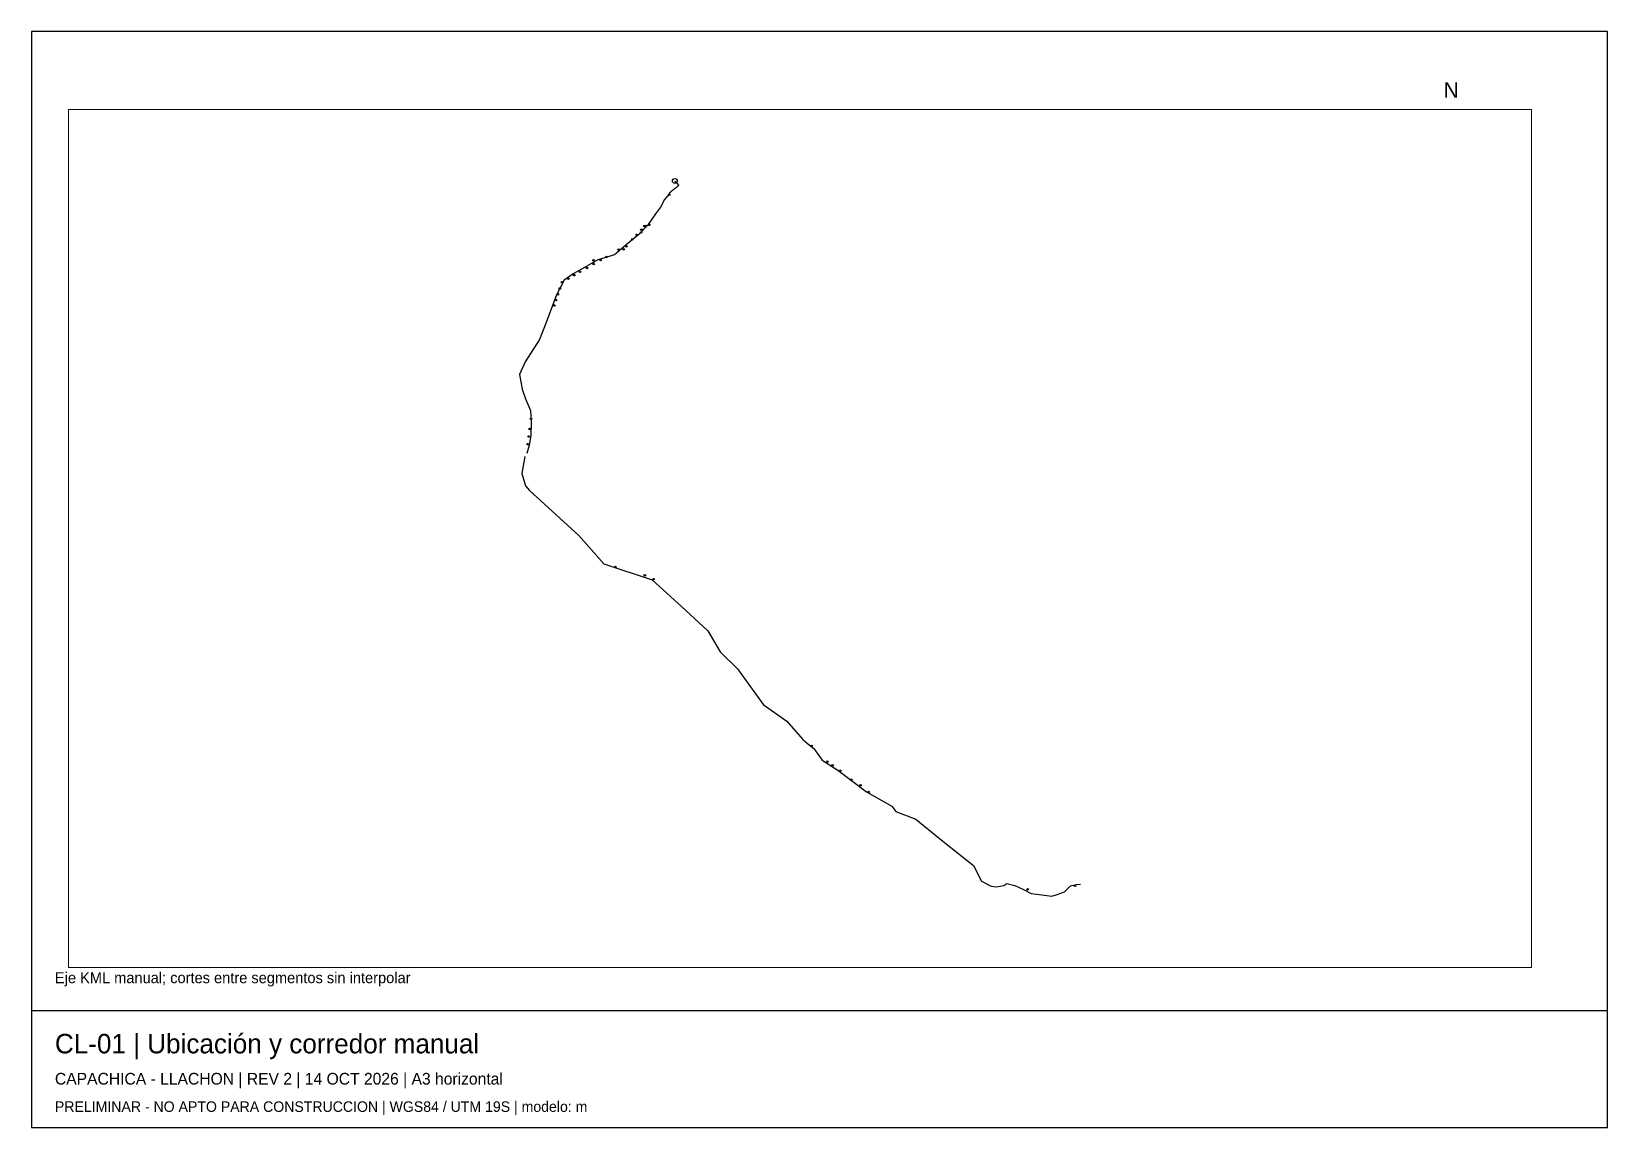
# Paper-space layout 'CL-01_A3' of a CAD drawing. Header units: metres, sheet in millimetres. Extents: x 8 to 412, y 8 to 289.
# The model-space entities are those that its viewports show. They can reach past a viewport. Long polylines and large blocks are cut down to what shows.
import ezdxf

# ---------------------------------------------------------------- set-up
doc = ezdxf.new("R2010")
doc.units = ezdxf.units.M
for name, color, linetype in [('KML_MANUAL', 5, 'Continuous'), ('MARCO', 7, 'Continuous'), ('PENDIENTE', 2, 'Continuous'), ('PUNTOS_GIS_POR_VERIFICAR', 1, 'Continuous'), ('ROTULO', 7, 'Continuous')]:
    doc.layers.add(name, color=color, linetype=linetype)

msp = doc.modelspace()

# ---------------------------------------------------------------- linework, layer by layer
at = {"layer": 'KML_MANUAL'}
for points in [[(410791, 8270307), (410734, 8270238), (410685, 8270141), (410618, 8270059), (410517, 8269908), (410407, 8269794), (410249, 8269663), (410097, 8269536), (409885, 8269475), (409748, 8269392), (409573, 8269295), (409458, 8269216), (409364, 8269029), (409230, 8268677), (409148, 8268463), (408965, 8268176), (408891, 8268015), (408925, 8267829), (408967, 8267706), (409031, 8267559), (409039, 8267407), (409036, 8267243), (409015, 8267119), (408985, 8267012)], [(410865, 8270474), (410866, 8270474), (410867, 8270472), (410868, 8270471), (410870, 8270470), (410871, 8270469), (410872, 8270468), (410873, 8270467), (410874, 8270466), (410875, 8270465), (410876, 8270464), (410877, 8270462), (410878, 8270461), (410879, 8270460), (410880, 8270460), (410881, 8270459), (410882, 8270458), (410883, 8270457), (410883, 8270457), (410884, 8270456), (410885, 8270455), (410886, 8270454), (410887, 8270453), (410888, 8270452), (410889, 8270451), (410890, 8270450), (410891, 8270449), (410892, 8270448), (410892, 8270447), (410893, 8270446), (410894, 8270445), (410895, 8270444), (410895, 8270443), (410897, 8270442), (410898, 8270441), (410898, 8270440), (410899, 8270439), (410900, 8270438), (410901, 8270436), (410902, 8270435), (410903, 8270435), (410903, 8270433), (410904, 8270433), (410905, 8270432), (410906, 8270431), (410907, 8270430), (410908, 8270429), (410909, 8270428), (410909, 8270427), (410910, 8270426), (410911, 8270425), (410912, 8270424), (410913, 8270424), (410911, 8270419), (410909, 8270416), (410907, 8270415), (410906, 8270414), (410904, 8270413), (410902, 8270410), (410901, 8270409), (410899, 8270407), (410897, 8270404), (410895, 8270402), (410894, 8270400), (410892, 8270398), (410890, 8270397), (410889, 8270396), (410888, 8270394), (410886, 8270392), (410884, 8270391), (410883, 8270390), (410881, 8270388), (410878, 8270386), (410874, 8270384), (410869, 8270380), (410867, 8270379), (410864, 8270377), (410862, 8270375), (410861, 8270373), (410858, 8270371), (410855, 8270369), (410854, 8270367), (410850, 8270365), (410849, 8270363), (410845, 8270360), (410844, 8270359), (410842, 8270358), (410840, 8270357), (410839, 8270356), (410835, 8270354), (410833, 8270352), (410831, 8270351), (410829, 8270349), (410827, 8270348), (410824, 8270347), (410822, 8270345), (410819, 8270342), (410816, 8270340), (410814, 8270339), (410813, 8270338), (410811, 8270336), (410809, 8270334), (410808, 8270332), (410806, 8270330), (410805, 8270328), (410802, 8270326), (410799, 8270323), (410797, 8270322), (410796, 8270320), (410794, 8270318), (410793, 8270317), (410792, 8270314), (410791, 8270312), (410790, 8270311), (410788, 8270309), (410787, 8270307), (410786, 8270305), (410785, 8270304), (410783, 8270302), (410782, 8270301), (410780, 8270300), (410779, 8270300)], [(408958, 8266977), (408923, 8266761), (408969, 8266601), (409019, 8266542), (409644, 8265973), (409965, 8265611), (410576, 8265410), (410950, 8265069), (411282, 8264760), (411439, 8264495), (411662, 8264276), (411992, 8263820)], [(411987, 8263825), (412287, 8263614), (412490, 8263382), (412548, 8263328), (412631, 8263265), (412736, 8263119), (412933, 8262991), (413300, 8262715), (413619, 8262532), (413671, 8262466), (413925, 8262370), (414225, 8262124), (414656, 8261778), (414760, 8261579), (414882, 8261518), (414949, 8261511), (415044, 8261525), (415082, 8261553), (415185, 8261526), (415292, 8261476), (415391, 8261425), (415492, 8261410), (415651, 8261392), (415719, 8261411), (415812, 8261445), (415862, 8261493), (415890, 8261520), (415960, 8261537), (416018, 8261543)]]:
    msp.add_lwpolyline(points, dxfattribs=at)
at = {"layer": 'PENDIENTE'}
msp.add_circle((410865, 8270475), 30, dxfattribs=at)
at = {"layer": 'PUNTOS_GIS_POR_VERIFICAR'}
for centre in [(410793, 8270300), (410480, 8269901), (410500, 8269903), (410541, 8269918), (410325, 8269734), (410379, 8269791), (410436, 8269820), (410441, 8269857), (409923, 8269470), (409994, 8269508), (410153, 8269603), (410214, 8269607), (410248, 8269646), (409586, 8269278), (409661, 8269321), (409749, 8269370), (409832, 8269466), (409835, 8269419), (409405, 8269109), (409433, 8269190), (409512, 8269235), (409335, 8268893), (409357, 8268962), (409382, 8269035), (409022, 8267325), (409039, 8267454), (408997, 8267132), (409010, 8267229), (410108, 8265571), (410484, 8265465), (410597, 8265417), (412604, 8263299), (412801, 8263100), (412868, 8263052), (412964, 8262982), (413105, 8262868), (413223, 8262798), (413328, 8262713), (415345, 8261476), (415946, 8261522)]:
    msp.add_circle(centre, 10, dxfattribs=at)

psp = doc.layouts.new('CL-01_A3')

# ---------------------------------------------------------------- linework, layer by layer
at = {"layer": 'MARCO'}
psp.add_line((8, 38), (412, 38), dxfattribs=at)
psp.add_lwpolyline([(8, 8), (412, 8), (412, 289), (8, 289), (8, 8)], dxfattribs=at)

# ---------------------------------------------------------------- texts
at = {"layer": 'PENDIENTE'}
psp.add_text('Eje KML manual; cortes entre segmentos sin interpolar', height=2.8, dxfattribs=at).set_placement((14, 45))
at = {"layer": 'ROTULO'}
for s, height, p in [('N ', 4, (370, 272)), ('CL-01 | Ubicación y corredor manual', 5, (14, 27)), ('CAPACHICA - LLACHON | REV 2 | 14 OCT 2026 | A3 horizontal', 3, (14, 19)), ('PRELIMINAR - NO APTO PARA CONSTRUCCION | WGS84 / UTM 19S | modelo: m', 2.7, (14, 12))]:
    psp.add_text(s, height=height, dxfattribs=at).set_placement(p)

# ---------------------------------------------------------------- viewports
at = {"layer": 'VIEWPORTS'}
psp.add_viewport(center=(205, 159), size=(375, 220), view_center_point=(412454.52, 8265932.92), view_height=10899.0984, dxfattribs=at)

doc.saveas('drawing.dxf')
